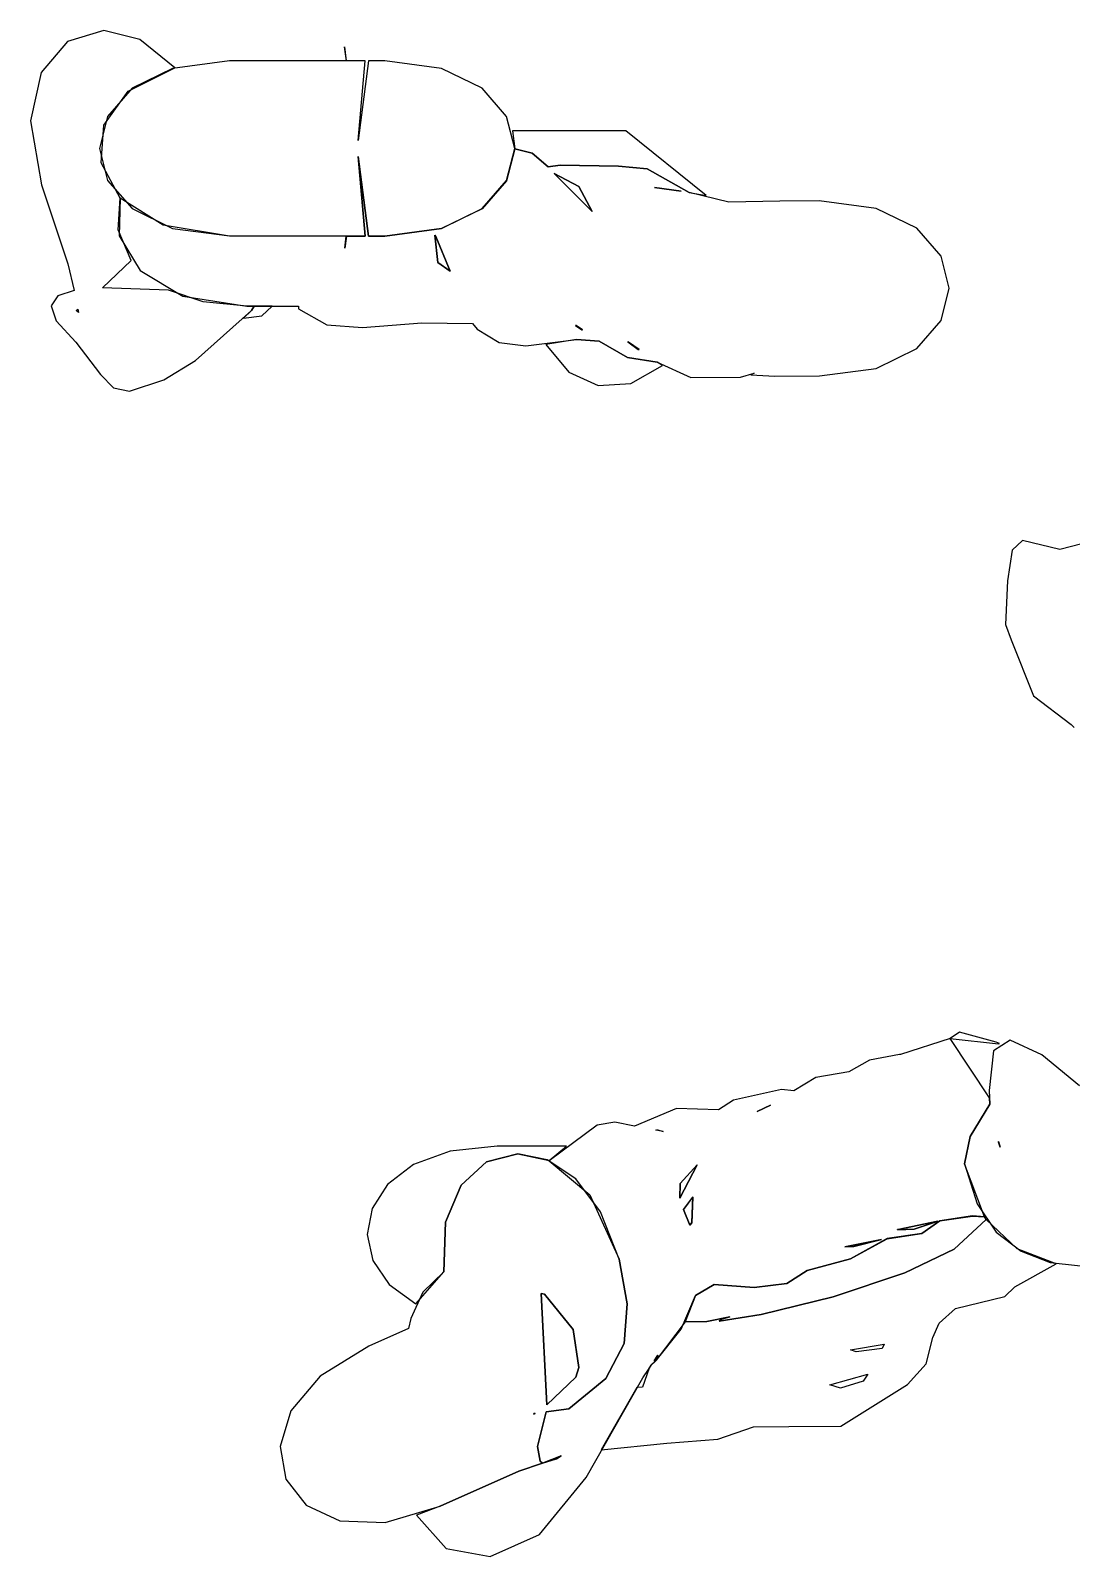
# Model space of a CAD drawing. Extents: x -74 to 153, y -120 to 75.
# Drawn here: x 40.96 to 58.72, y -119.83 to -93.79 of the extents above; entities that cross this region are included whole.
import ezdxf

# ---------------------------------------------------------------- set-up
doc = ezdxf.new("R2010")
doc.units = 0

msp = doc.modelspace()

# ---------------------------------------------------------------- linework, layer by layer
at = {"layer": 'Layer 1'}
for p, q in [((41.593095, -93.979361), (41.142746, -94.504275)), ((42.2078, -93.7903), (41.593095, -93.979361)), ((42.207773, -93.790318), (42.2078, -93.7903)), ((42.827281, -93.941114), (42.207773, -93.790318)), ((43.419723, -94.428519), (42.827281, -93.941114)), ((46.31826, -94.07018), (46.3182, -94.0702)), ((46.3182, -94.0702), (46.344306, -94.30982)), ((46.3537, -94.3098), (46.31826, -94.07018)), ((41.142746, -94.504275), (40.959419, -95.330824)), ((42.628371, -94.827407), (43.419723, -94.428519)), ((43.38459, -94.438141), (42.691583, -94.776495)), ((44.3548, -94.3098), (43.38459, -94.438141)), ((46.344306, -94.30982), (44.3548, -94.3098)), ((46.520253, -94.3098), (46.3537, -94.3098)), ((46.669596, -94.3098), (46.520253, -94.3098)), ((46.7256, -94.3098), (46.549422, -95.66803)), ((46.549422, -95.66803), (46.669596, -94.3098)), ((47.0056, -94.30985), (46.7256, -94.3098)), ((47.97581, -94.438191), (47.0056, -94.30985)), ((48.668817, -94.776545), (47.97581, -94.438191)), ((42.691583, -94.776495), (42.275779, -95.254858)), ((49.084621, -95.254908), (48.668817, -94.776545)), ((42.209809, -95.403371), (42.628371, -94.827407)), ((42.275779, -95.254858), (42.137177, -95.803225)), ((49.223222, -95.803275), (49.084621, -95.254908)), ((40.959419, -95.330824), (41.14578, -96.42479)), ((42.164059, -96.047315), (42.209809, -95.403371)), ((46.5657, -95.5046), (46.549365, -95.668093)), ((46.549365, -95.668093), (46.570513, -95.5046)), ((46.570513, -95.5046), (46.5657, -95.5046)), ((50.238933, -95.50408), (49.182593, -95.503333)), ((49.182593, -95.503333), (49.1826, -95.5035)), ((49.1826, -95.5035), (49.223144, -95.806419)), ((51.116321, -95.50408), (50.238933, -95.50408)), ((52.487681, -96.60461), (51.116321, -95.50408)), ((42.137177, -95.803225), (42.275779, -96.351592)), ((49.22309, -95.806496), (49.08333, -96.353892)), ((49.084621, -96.351642), (49.223222, -95.803275)), ((49.223167, -95.806477), (49.22309, -95.806496)), ((49.223144, -95.806419), (49.522713, -95.884061)), ((49.522736, -95.884119), (49.223167, -95.806477)), ((42.491144, -96.650139), (42.164059, -96.047315)), ((46.669543, -97.2967), (46.549369, -95.93847)), ((46.549369, -95.93847), (46.725547, -97.2967)), ((46.7256, -97.2967), (46.549422, -95.93847)), ((46.549422, -95.93847), (46.669596, -97.2967)), ((49.522713, -95.884061), (49.791638, -96.117208)), ((49.791661, -96.117266), (49.522736, -95.884119)), ((49.791638, -96.117208), (49.997859, -96.089789)), ((49.997882, -96.089846), (49.791661, -96.117266)), ((49.896298, -96.227829), (50.31472, -96.454031)), ((50.545005, -96.878873), (49.896298, -96.227829)), ((49.896298, -96.227829), (49.896298, -96.227829)), ((49.896352, -96.227752), (50.545059, -96.878796)), ((50.314774, -96.453954), (49.896352, -96.227752)), ((49.896352, -96.227752), (49.896352, -96.227752)), ((49.997859, -96.089789), (50.993962, -96.104372)), ((50.993985, -96.10443), (49.997882, -96.089846)), ((50.993962, -96.104372), (51.480795, -96.15233)), ((51.480819, -96.152387), (50.993985, -96.10443)), ((51.480795, -96.15233), (52.199642, -96.552549)), ((52.199665, -96.552607), (51.480819, -96.152387)), ((41.14578, -96.42479), (41.593808, -97.76887)), ((42.275779, -96.351592), (42.691583, -96.829955)), ((49.08333, -96.353892), (48.667174, -96.831199)), ((48.668817, -96.830005), (49.084621, -96.351642)), ((50.31472, -96.454031), (50.545005, -96.878873)), ((50.545059, -96.878796), (50.314774, -96.453954)), ((51.608338, -96.469346), (52.061325, -96.532354)), ((52.061325, -96.532354), (51.608338, -96.469346)), ((51.608338, -96.469346), (51.608338, -96.469346)), ((51.608392, -96.469269), (52.061379, -96.532277)), ((52.061379, -96.532277), (51.608392, -96.469269)), ((51.608392, -96.469269), (51.608392, -96.469269)), ((52.199642, -96.552549), (52.487681, -96.60461)), ((52.874187, -96.720319), (52.199665, -96.552607)), ((42.453429, -97.192829), (42.491144, -96.650139)), ((42.4905, -96.649449), (42.474697, -97.292705)), ((43.222356, -97.114595), (42.4905, -96.649449)), ((42.691583, -96.829955), (43.38459, -97.168309)), ((48.667174, -96.831199), (47.974603, -97.168706)), ((47.97581, -97.168359), (48.668817, -96.830005)), ((53.747345, -96.703988), (52.874187, -96.720319)), ((54.418657, -96.698164), (53.747345, -96.703988)), ((55.389019, -96.825165), (54.418657, -96.698164)), ((56.082437, -97.162656), (55.389019, -96.825165)), ((44.3548, -97.2967), (43.222356, -97.114595)), ((42.679281, -97.712309), (42.453429, -97.192829)), ((42.474697, -97.292705), (42.8299, -97.886381)), ((43.38459, -97.168309), (44.3548, -97.29665)), ((44.3548, -97.29665), (46.3443, -97.2967)), ((46.344366, -97.2967), (44.3548, -97.2967)), ((46.3443, -97.2967), (46.32278, -97.505881)), ((46.32278, -97.505881), (46.353634, -97.2967)), ((46.3537, -97.2967), (46.322846, -97.505881)), ((46.322846, -97.505881), (46.344366, -97.2967)), ((46.353634, -97.2967), (46.5202, -97.2967)), ((46.520253, -97.2967), (46.3537, -97.2967)), ((46.5202, -97.2967), (46.669543, -97.2967)), ((46.669596, -97.2967), (46.520253, -97.2967)), ((46.725547, -97.2967), (47.0056, -97.2967)), ((47.0056, -97.2967), (46.7256, -97.2967)), ((47.0056, -97.2967), (47.97581, -97.168359)), ((47.974603, -97.168706), (47.0056, -97.2967)), ((47.909484, -97.746195), (47.857418, -97.283001)), ((47.857418, -97.283001), (47.857418, -97.283002)), ((47.857418, -97.283002), (47.877836, -97.306486)), ((47.857472, -97.282925), (47.909538, -97.746119)), ((47.857472, -97.282926), (47.857472, -97.282925)), ((47.87789, -97.30641), (47.857472, -97.282926)), ((47.877836, -97.306486), (48.122122, -97.898898)), ((48.122176, -97.898822), (47.87789, -97.30641)), ((56.498824, -97.640586), (56.082437, -97.162656)), ((56.638096, -98.188903), (56.498824, -97.640586)), ((41.593808, -97.76887), (41.705377, -98.224484)), ((42.18575, -98.183231), (42.679281, -97.712309)), ((42.8299, -97.886381), (43.556128, -98.322079)), ((48.122122, -97.898898), (47.909484, -97.746195)), ((47.909538, -97.746119), (48.122176, -97.898822)), ((41.427956, -98.319643), (41.312051, -98.487743)), ((41.705377, -98.224484), (41.427956, -98.319643)), ((43.31457, -98.22159), (42.18575, -98.183231)), ((43.907845, -98.419157), (43.31457, -98.22159)), ((43.556128, -98.322079), (44.6534, -98.4914)), ((44.6534, -98.4914), (43.907845, -98.419157)), ((56.500165, -98.737555), (56.638096, -98.188903)), ((41.312051, -98.487743), (41.398972, -98.745675)), ((41.74125, -98.566051), (41.768231, -98.54359)), ((41.779461, -98.603237), (41.74125, -98.566051)), ((41.768231, -98.54359), (41.779461, -98.603237)), ((41.768231, -98.54359), (41.768231, -98.54359)), ((43.774182, -99.419158), (44.728106, -98.566048)), ((44.728155, -98.566071), (44.591501, -98.699957)), ((44.591501, -98.699957), (44.907309, -98.656485)), ((44.776088, -98.491377), (44.6534, -98.4914)), ((44.6534, -98.4914), (45.5351, -98.4914)), ((44.728106, -98.566048), (44.776088, -98.491377)), ((44.7757, -98.4914), (44.728155, -98.566071)), ((45.081531, -98.4914), (44.7757, -98.4914)), ((44.907309, -98.656485), (45.081531, -98.4914)), ((45.5351, -98.4914), (45.531307, -98.537487)), ((45.531307, -98.537487), (46.017009, -98.810137)), ((41.398972, -98.745675), (41.730025, -99.110332)), ((46.017009, -98.810137), (46.624324, -98.859002)), ((46.624324, -98.859002), (47.636107, -98.777107)), ((47.636107, -98.777107), (48.503286, -98.790667)), ((48.503286, -98.790667), (48.580728, -98.885903)), ((48.580728, -98.885903), (48.954403, -99.113389)), ((50.261488, -98.821932), (50.268634, -98.82589)), ((50.261488, -98.821954), (50.261488, -98.821932)), ((50.367223, -98.897649), (50.261488, -98.821954)), ((50.268706, -98.825815), (50.26156, -98.821858)), ((50.26156, -98.821858), (50.26156, -98.82188)), ((50.26156, -98.82188), (50.367295, -98.897574)), ((50.268634, -98.82589), (50.378745, -98.90071)), ((50.378817, -98.900636), (50.268706, -98.825815)), ((50.378745, -98.90071), (50.367223, -98.897649)), ((50.367295, -98.897574), (50.378817, -98.900636)), ((56.084946, -99.216492), (56.500165, -98.737555)), ((41.730025, -99.110332), (42.15243, -99.66009)), ((48.954403, -99.113389), (49.413048, -99.171372)), ((49.413048, -99.171372), (50.278188, -99.063539)), ((50.278186, -99.063539), (49.755487, -99.14623)), ((49.755487, -99.14623), (50.145337, -99.619958)), ((50.27819, -99.063538), (50.278186, -99.063539)), ((50.278188, -99.063539), (50.663212, -99.093146)), ((50.663214, -99.093145), (50.27819, -99.063538)), ((50.663212, -99.093146), (51.146587, -99.368291)), ((51.146589, -99.36829), (50.663214, -99.093145)), ((51.331242, -99.232437), (51.152439, -99.101762)), ((51.152439, -99.101762), (51.152439, -99.1018)), ((51.152439, -99.1018), (51.164398, -99.108222)), ((51.152512, -99.101748), (51.331315, -99.232423)), ((51.152512, -99.101786), (51.152512, -99.101748)), ((51.164471, -99.108208), (51.152512, -99.101786)), ((51.164398, -99.108222), (51.34393, -99.23408)), ((51.344003, -99.234066), (51.164471, -99.108208)), ((43.236959, -99.749505), (43.774182, -99.419158)), ((51.146587, -99.368291), (51.652024, -99.446812)), ((51.652026, -99.446811), (51.146589, -99.36829)), ((51.34393, -99.23408), (51.331242, -99.232437)), ((51.331315, -99.232423), (51.344003, -99.234066)), ((51.652024, -99.446812), (52.230676, -99.711589)), ((51.742157, -99.503838), (51.652026, -99.446811)), ((55.392354, -99.555662), (56.084946, -99.216492)), ((42.15243, -99.66009), (42.377813, -99.885429)), ((50.145337, -99.619958), (50.649321, -99.846037)), ((51.203056, -99.811615), (51.742157, -99.503838)), ((52.230676, -99.711589), (53.075154, -99.703935)), ((53.075154, -99.703935), (53.310398, -99.639031)), ((53.310398, -99.639031), (53.254832, -99.667182)), ((53.254832, -99.667182), (53.659982, -99.689643)), ((53.659982, -99.689643), (54.422301, -99.685014)), ((54.422301, -99.685014), (55.392354, -99.555662)), ((42.377813, -99.885429), (42.650436, -99.945568)), ((42.650436, -99.945568), (43.236959, -99.749505)), ((50.649321, -99.846037), (51.203056, -99.811615)), ((57.8904, -102.494), (57.710212, -102.659012)), ((58.525828, -102.646085), (57.890392, -102.493972)), ((57.890392, -102.493972), (57.8904, -102.494)), ((58.899888, -102.550174), (58.525828, -102.646085)), ((57.710212, -102.659012), (57.630509, -103.18238)), ((57.630509, -103.18238), (57.598764, -103.926612)), ((57.598764, -103.926612), (57.697159, -104.1884)), ((57.697159, -104.1884), (58.077575, -105.144797)), ((58.077575, -105.144797), (58.717769, -105.63516)), ((58.717769, -105.63516), (58.771147, -105.683584)), ((56.8104, -110.883), (56.654057, -110.993252)), ((57.436355, -111.055237), (56.8104, -110.883)), ((56.8104, -110.883), (56.8104, -110.883)), ((56.654057, -110.993252), (55.807588, -111.26525)), ((56.654057, -110.993252), (57.47865, -111.084403)), ((56.654066, -110.993568), (56.654057, -110.993252)), ((57.325525, -112.006158), (56.654066, -110.993568)), ((57.6783, -111.021), (57.394504, -111.201214)), ((57.493088, -111.073464), (57.436355, -111.055237)), ((57.47865, -111.084403), (57.493088, -111.073464)), ((58.216729, -111.27042), (57.678296, -111.021)), ((57.678296, -111.021), (57.6783, -111.021)), ((55.276348, -111.363126), (54.924658, -111.560306)), ((55.78965, -111.265997), (55.276348, -111.363126)), ((55.807588, -111.26525), (55.78965, -111.265997)), ((57.394504, -111.201214), (57.319528, -111.876509)), ((58.861806, -111.799359), (58.216729, -111.27042)), ((54.358657, -111.655301), (53.983975, -111.884805)), ((54.924658, -111.560306), (54.358657, -111.655301)), ((53.776879, -111.85855), (52.957429, -112.041394)), ((53.983975, -111.884805), (53.776879, -111.85855)), ((57.319528, -111.876509), (57.330466, -112.112187)), ((51.983983, -112.185605), (51.266789, -112.48567)), ((52.702169, -112.210909), (51.983983, -112.185605)), ((52.957429, -112.041394), (52.702169, -112.210909)), ((53.586987, -112.128782), (53.358744, -112.238161)), ((53.358744, -112.238161), (53.586987, -112.128782)), ((53.586987, -112.128782), (53.586987, -112.128782)), ((57.330466, -112.112187), (56.994786, -112.662796)), ((56.994804, -112.662937), (57.330483, -112.112326)), ((57.330483, -112.112326), (57.325525, -112.006158)), ((50.62829, -112.46978), (49.811427, -113.075603)), ((50.932353, -112.421313), (50.62829, -112.46978)), ((51.266789, -112.48567), (50.932353, -112.421313)), ((51.63343, -112.552452), (51.646118, -112.548793)), ((51.757688, -112.577534), (51.63343, -112.552452)), ((51.646118, -112.548793), (51.663037, -112.547001)), ((51.663037, -112.547001), (51.663037, -112.547053)), ((51.663037, -112.547053), (51.757688, -112.577534)), ((56.994786, -112.662796), (56.899502, -113.127257)), ((56.899519, -113.127396), (56.994804, -112.662937)), ((57.478934, -112.74865), (57.505185, -112.843012)), ((57.478935, -112.74865), (57.478934, -112.74865)), ((57.4801, -112.75944), (57.478935, -112.74865)), ((57.505187, -112.843117), (57.478936, -112.748755)), ((57.478936, -112.748755), (57.478937, -112.748755)), ((57.478937, -112.748755), (57.480102, -112.759545)), ((48.118981, -112.912735), (47.495659, -113.14255)), ((48.9222, -112.828), (48.118981, -112.912735)), ((48.738996, -113.096663), (49.273093, -112.95664)), ((49.2731, -112.957), (48.739001, -113.097024)), ((49.653888, -112.827974), (48.922197, -112.827974)), ((48.922197, -112.827974), (48.9222, -112.828)), ((49.273093, -112.95664), (49.812126, -113.075352)), ((49.273099, -112.957001), (49.2731, -112.957)), ((49.777148, -113.058923), (49.273099, -112.957001)), ((50.10454, -112.829318), (49.653888, -112.827974)), ((49.812126, -113.075352), (50.10454, -112.829318)), ((57.505185, -112.843012), (57.4801, -112.75944)), ((57.480102, -112.759545), (57.505187, -112.843117)), ((47.495659, -113.14255), (47.052226, -113.480864)), ((48.307241, -113.491288), (48.738996, -113.096663)), ((48.739001, -113.097024), (48.307247, -113.491648)), ((50.264183, -113.384871), (49.777148, -113.058923)), ((49.811427, -113.075603), (50.501637, -113.655888)), ((52.040894, -113.712684), (52.336517, -113.144771)), ((52.336537, -113.145297), (52.040914, -113.71321)), ((52.33652, -113.144771), (52.04571, -113.462565)), ((52.04573, -113.463091), (52.33654, -113.145297)), ((52.336517, -113.144771), (52.33652, -113.144771)), ((52.33654, -113.145297), (52.336537, -113.145297)), ((56.899502, -113.127257), (57.112299, -113.809329)), ((57.23904, -114.035556), (56.899519, -113.127396)), ((47.052226, -113.480864), (46.788671, -113.891094)), ((48.043613, -114.12302), (48.307241, -113.491288)), ((48.307247, -113.491648), (48.043619, -114.12338)), ((50.688829, -113.946843), (50.264183, -113.384871)), ((52.04571, -113.462565), (52.040894, -113.712684)), ((52.040914, -113.71321), (52.04573, -113.463091)), ((50.501637, -113.655888), (51.005727, -114.757023)), ((52.261265, -113.695181), (52.102005, -113.906508)), ((52.102022, -113.907035), (52.261282, -113.695708)), ((52.246828, -114.13315), (52.261266, -113.69518)), ((52.261283, -113.695707), (52.246844, -114.133677)), ((52.261266, -113.69518), (52.261265, -113.695181)), ((52.261282, -113.695708), (52.261283, -113.695707)), ((46.788671, -113.891094), (46.704986, -114.336658)), ((51.005709, -114.756841), (50.688829, -113.946843)), ((52.102005, -113.906508), (52.212846, -114.173689)), ((52.212863, -114.174216), (52.102022, -113.907035)), ((57.037605, -114.019247), (56.478445, -114.099601)), ((56.478471, -114.100452), (57.037631, -114.020099)), ((57.238576, -114.034413), (57.037605, -114.019247)), ((57.037605, -114.019247), (57.037605, -114.019247)), ((57.037631, -114.020099), (57.23904, -114.035556)), ((57.112299, -113.809329), (57.441554, -114.296197)), ((57.266869, -114.078894), (57.238576, -114.034413)), ((48.013893, -114.97437), (48.043613, -114.12302)), ((48.043619, -114.12338), (48.0139, -114.97473)), ((52.212846, -114.173689), (52.246828, -114.13315)), ((52.246844, -114.133677), (52.212863, -114.174216)), ((55.753607, -114.256866), (56.037854, -114.2417)), ((55.757401, -114.252311), (55.753607, -114.256866)), ((56.037871, -114.242211), (55.753624, -114.257377)), ((55.753624, -114.257377), (55.757417, -114.252822)), ((55.766734, -114.248652), (55.757401, -114.252311)), ((55.757417, -114.252822), (55.766751, -114.249163)), ((56.445047, -114.105582), (55.766734, -114.248652)), ((55.766751, -114.249163), (56.445064, -114.106093)), ((56.037854, -114.2417), (56.434399, -114.113064)), ((56.434416, -114.113575), (56.037871, -114.242211)), ((56.478445, -114.099601), (56.17254, -114.315919)), ((56.172566, -114.31677), (56.478471, -114.100452)), ((56.434399, -114.113064), (56.445046, -114.105597)), ((56.445062, -114.106108), (56.434416, -114.113575)), ((56.445046, -114.105597), (56.445047, -114.105582)), ((56.445064, -114.106093), (56.445062, -114.106108)), ((57.2662, -114.078), (56.721907, -114.586494)), ((56.722046, -114.587311), (57.266869, -114.078894)), ((57.266196, -114.078067), (57.2662, -114.078)), ((57.797163, -114.580092), (57.266196, -114.078067)), ((57.441554, -114.296197), (57.865307, -114.620027)), ((46.704986, -114.336658), (46.80116, -114.780973)), ((55.482196, -114.421919), (54.854345, -114.546904)), ((54.854345, -114.546904), (55.011126, -114.54093)), ((54.854359, -114.547423), (55.48221, -114.422438)), ((55.01114, -114.541449), (54.854359, -114.547423)), ((55.577722, -114.405731), (54.953675, -114.748606)), ((54.9537, -114.749458), (55.577748, -114.406582)), ((55.011126, -114.54093), (55.482197, -114.421926)), ((55.482211, -114.422445), (55.01114, -114.541449)), ((55.482197, -114.421926), (55.482196, -114.421919)), ((55.48221, -114.422438), (55.482211, -114.422445)), ((56.17254, -114.315919), (55.577722, -114.405731)), ((55.577748, -114.406582), (56.172566, -114.31677)), ((46.80116, -114.780973), (47.077185, -115.187458)), ((51.143036, -115.515857), (51.005709, -114.756841)), ((51.005727, -114.757023), (51.143052, -115.516039)), ((54.953675, -114.748606), (54.213802, -114.950593)), ((54.213828, -114.951444), (54.9537, -114.749458)), ((55.878299, -114.99187), (56.722046, -114.587311)), ((56.721907, -114.586494), (55.87836, -114.991118)), ((58.465016, -114.837175), (57.797163, -114.580092)), ((57.865307, -114.620027), (58.361603, -114.812983)), ((58.361603, -114.812983), (59.483992, -114.934934)), ((47.53305, -115.51953), (48.013893, -114.97437)), ((48.0139, -114.97473), (47.653032, -115.32178)), ((54.213802, -114.950593), (53.864517, -115.169929)), ((53.864544, -115.170781), (54.213828, -114.951444)), ((54.658965, -115.401578), (55.878299, -114.99187)), ((55.87836, -114.991118), (54.659027, -115.400829)), ((57.755201, -115.231238), (58.465016, -114.837175)), ((47.077185, -115.187458), (47.53305, -115.51953)), ((47.653032, -115.32178), (47.448031, -115.770442)), ((49.770276, -117.239666), (49.67227, -115.344296)), ((49.67227, -115.344296), (49.67227, -115.3443)), ((49.67227, -115.3443), (49.732065, -115.354366)), ((49.672292, -115.344456), (49.770298, -117.239826)), ((49.672292, -115.34446), (49.672292, -115.344456)), ((49.732087, -115.354526), (49.672292, -115.34446)), ((49.732065, -115.354366), (50.221516, -115.958624)), ((50.221538, -115.958784), (49.732087, -115.354526)), ((52.6266, -115.188899), (52.30531, -115.375435)), ((52.305336, -115.376286), (52.626626, -115.18975)), ((53.3071, -115.237323), (52.6266, -115.188899)), ((52.626626, -115.18975), (53.307126, -115.238174)), ((53.864517, -115.169929), (53.3071, -115.237323)), ((53.307126, -115.238174), (53.864544, -115.170781)), ((57.583836, -115.393857), (57.755201, -115.231238)), ((51.089509, -116.196262), (51.143036, -115.515857)), ((51.143052, -115.516039), (51.089525, -116.196444)), ((52.063063, -115.950254), (52.305336, -115.376286)), ((52.30531, -115.375435), (52.131757, -115.827398)), ((53.427129, -115.702263), (54.658965, -115.401578)), ((54.659027, -115.400829), (53.42719, -115.701518)), ((56.464496, -115.846985), (56.745826, -115.597889)), ((56.745826, -115.597889), (57.583836, -115.393857)), ((47.448031, -115.770442), (47.412737, -115.937437)), ((52.131964, -115.826503), (51.635517, -116.481774)), ((52.131757, -115.827398), (52.499717, -115.818937)), ((52.499778, -115.818192), (52.131964, -115.826503)), ((52.499717, -115.818937), (52.895254, -115.741394)), ((52.895314, -115.740649), (52.499778, -115.818192)), ((52.711151, -115.813724), (53.427129, -115.702263)), ((52.749795, -115.783212), (52.711151, -115.813724)), ((53.42719, -115.701518), (52.71121, -115.812978)), ((52.71121, -115.812978), (52.749854, -115.782466)), ((52.895254, -115.741394), (52.749795, -115.783212)), ((52.749854, -115.782466), (52.895314, -115.740649)), ((56.359489, -116.093169), (56.464496, -115.846985)), ((47.412737, -115.937437), (46.735008, -116.242686)), ((50.221516, -115.958624), (50.315289, -116.606856)), ((50.315311, -116.607016), (50.221538, -115.958784)), ((51.63519, -116.483516), (52.063063, -115.950254)), ((56.242663, -116.540166), (56.359489, -116.093169)), ((46.735008, -116.242686), (45.900544, -116.754005)), ((50.778892, -116.794799), (51.089509, -116.196262)), ((51.089525, -116.196444), (50.778909, -116.794982)), ((51.599896, -116.491103), (51.663047, -116.393679)), ((51.663081, -116.392519), (51.599931, -116.489943)), ((51.663047, -116.393679), (51.63519, -116.483516)), ((51.635517, -116.481774), (51.663081, -116.392519)), ((54.953281, -116.306034), (55.52717, -116.20817)), ((55.05079, -116.33761), (54.953281, -116.306034)), ((55.491877, -116.283573), (55.05079, -116.33761)), ((55.52717, -116.20817), (55.491877, -116.283573)), ((55.52717, -116.20817), (55.52717, -116.20817)), ((50.315289, -116.606856), (50.267307, -116.771514)), ((50.267329, -116.771674), (50.315311, -116.607016)), ((51.518114, -116.615727), (51.400711, -116.941533)), ((51.409864, -116.783799), (51.505536, -116.636353)), ((51.505536, -116.636353), (51.553373, -116.562705)), ((51.553408, -116.561321), (51.518114, -116.615727)), ((51.553373, -116.562705), (51.619002, -116.500138)), ((51.618745, -116.499053), (51.553408, -116.561321)), ((51.608501, -116.49857), (51.599896, -116.491103)), ((51.599931, -116.489943), (51.608536, -116.49741)), ((51.619002, -116.500138), (51.608501, -116.49857)), ((51.608536, -116.49741), (51.618745, -116.499053)), ((51.635182, -116.483196), (51.618993, -116.499825)), ((51.618993, -116.499825), (51.635182, -116.483196)), ((51.635182, -116.483196), (51.635182, -116.483196)), ((55.925549, -116.893896), (56.242663, -116.540166)), ((45.900544, -116.754005), (45.404689, -117.344656)), ((50.267307, -116.771514), (49.770276, -117.239666)), ((49.770298, -117.239826), (50.267329, -116.771674)), ((50.144948, -117.308211), (50.778892, -116.794799)), ((50.778909, -116.794982), (50.144966, -117.308393)), ((50.439137, -118.482569), (51.409864, -116.783799)), ((54.599321, -116.899171), (55.24759, -116.721102)), ((54.779681, -116.95942), (54.599321, -116.899171)), ((55.17044, -116.840397), (54.779681, -116.95942)), ((54.787749, -117.603369), (55.925549, -116.893896)), ((55.24759, -116.721102), (55.17044, -116.840397)), ((55.24759, -116.721102), (55.24759, -116.721102)), ((51.307955, -116.945938), (50.699063, -118.009708)), ((51.400711, -116.941533), (51.307955, -116.945938)), ((45.404689, -117.344656), (45.21901, -117.950667)), ((49.550477, -117.392651), (49.568853, -117.390037)), ((49.551074, -117.402134), (49.550477, -117.392651)), ((49.568882, -117.390191), (49.550506, -117.392804)), ((49.550506, -117.392804), (49.551103, -117.402288)), ((49.568867, -117.39003), (49.551074, -117.402134)), ((49.551103, -117.402288), (49.568896, -117.390184)), ((49.568853, -117.390037), (49.568867, -117.39003)), ((49.568896, -117.390184), (49.568882, -117.390191)), ((49.61029, -117.950354), (49.758466, -117.363923)), ((49.758484, -117.364106), (49.610308, -117.950537)), ((49.758466, -117.363923), (50.144948, -117.308211)), ((50.144966, -117.308393), (49.758484, -117.364106)), ((52.686848, -117.830799), (53.297823, -117.617683)), ((53.297823, -117.617683), (53.898986, -117.613576)), ((53.898986, -117.613576), (54.787749, -117.603369)), ((45.21901, -117.950667), (45.315075, -118.508066)), ((49.656376, -118.204849), (49.61029, -117.950354)), ((49.610308, -117.950537), (49.656394, -118.205032)), ((50.699063, -118.009708), (51.821173, -117.898283)), ((51.821173, -117.898283), (52.686848, -117.830799)), ((49.696483, -118.23533), (49.656376, -118.204849)), ((49.656394, -118.205032), (49.696501, -118.235512)), ((50.017333, -118.114863), (49.69648, -118.23533)), ((49.69648, -118.23533), (49.934786, -118.164226)), ((49.696501, -118.235512), (50.017354, -118.115045)), ((49.934807, -118.164409), (49.696501, -118.235512)), ((49.934786, -118.164226), (50.017333, -118.114863)), ((50.017354, -118.115045), (49.934807, -118.164409)), ((47.948128, -118.972126), (49.292208, -118.374756)), ((49.292226, -118.374938), (47.948146, -118.972308)), ((49.292208, -118.374756), (49.696483, -118.23533)), ((49.696501, -118.235512), (49.292226, -118.374938)), ((49.69648, -118.23533), (49.69648, -118.23533)), ((45.315075, -118.508066), (45.664452, -118.952883)), ((49.646037, -119.453155), (50.439137, -118.482569)), ((45.664452, -118.952883), (46.238709, -119.221146)), ((47.009411, -119.248884), (47.948128, -118.972126)), ((47.948146, -118.972308), (47.545767, -119.125877)), ((46.238709, -119.221146), (47.009411, -119.248884)), ((47.545767, -119.125877), (48.053609, -119.693762)), ((48.80228, -119.82987), (49.646037, -119.453155)), ((48.053609, -119.693762), (48.80228, -119.82987))]:
    msp.add_line(p, q, dxfattribs=at)

doc.saveas('drawing.dxf')
